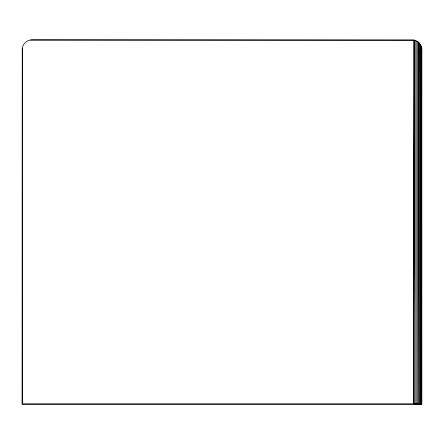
<?xml version="1.0" encoding="UTF-8"?>
<svg xmlns="http://www.w3.org/2000/svg" width="444" height="444" viewBox="0 0 444 444"><rect width="100%" height="100%" fill="white"/><g stroke="black" fill="none" stroke-linecap="round" stroke-linejoin="round"><path stroke-width="0.67" d="M414.635 404.073L414.635 40.243L31.868 39.921C27.156 39.849 22.822 43.645 22.283 48.329L22.206 404.073L421.8 404.073L421.794 49.584L421.062 45.882L418.786 42.585L418.015 404.073L418.015 41.908L415.828 40.648L413.686 40.054M30.608 40.004L413.392 39.993L413.392 404.073L414.407 40.199M421.611 93.923L421.717 48.318L421.717 404.073M413.392 404.073L414.635 40.243M22.283 48.329L22.206 404.079L421.8 404.073M417.821 41.78L416.966 41.209L416.966 404.073M418.964 42.746L418.015 41.914L418.964 42.746L418.97 404.073M421.467 47.075L421.473 404.073M421.062 45.882L421.062 404.073M420.501 44.744L420.507 404.073M419.802 43.695L419.802 404.073M415.828 40.648L415.834 404.073"/></g></svg>
